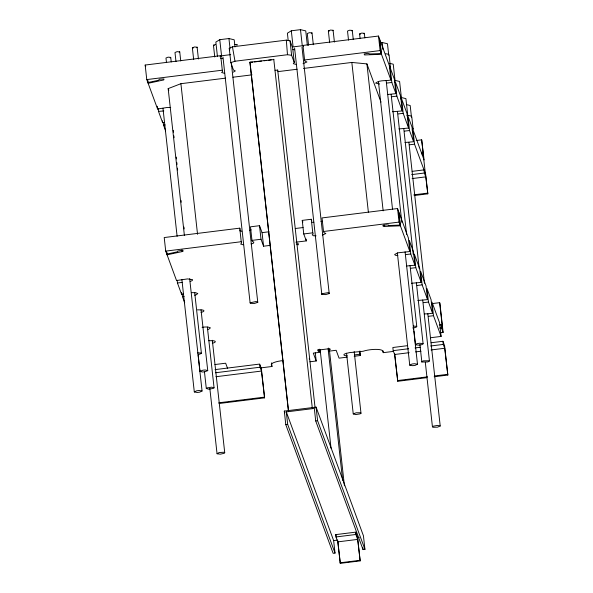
<?xml version="1.0" encoding="UTF-8"?>
<svg xmlns="http://www.w3.org/2000/svg" width="593" height="593" viewBox="0 0 593 593"><rect width="100%" height="100%" fill="white"/><g stroke="black" fill="none" stroke-linecap="round" stroke-linejoin="round"><path stroke-width="0.89" d="M410.045 265.634L416.753 326.387L416.575 326.98L415.018 327.581L412.684 327.959M415.523 344.815L415.7 344.222L417.257 343.629L419.592 343.251L423.083 343.584L422.905 344.177L421.349 344.778L419.014 345.156L415.523 344.815L414.003 331.005M421.845 361.997L422.031 361.411L423.587 360.811L429.406 360.774L429.221 361.367L427.664 361.96L421.845 361.997L419.911 344.511M298.02 244.976L298.642 243.856L296.493 244.116M217.053 453.749L219.084 452.563L223.613 452.251L224.725 452.644L224.376 453.245L220.322 454.171L217.053 453.749L209.833 388.363M233.294 72.153L235.317 70.93L233.449 70.011L230.833 62.621L229.239 48.352L232.456 46.825L286.315 40.131L290.021 40.798L292.66 47.914L294.269 62.45L293.29 63.673L295.914 64.37M409.748 365.192L412.046 364.013L414.44 363.709L417.487 364.198L415.189 365.377L412.802 365.688L409.748 365.192L397.34 252.84M194.304 391.943L196.735 390.772L199.137 390.483L202.065 391.017L199.626 392.188L197.232 392.477L194.304 391.943L181.888 279.592M170.206 57.862L170.732 57.388L168.115 57.15L165.973 58.003L166.477 62.539M179.219 52.362L179.746 51.895L177.129 51.658L174.987 52.503L175.988 61.576M193.674 59.611L192.369 47.811L194.511 46.966L197.128 47.203L198.425 58.996M196.602 47.677L197.128 47.203M214.755 56.987L213.45 45.194L215.593 44.349M236.844 45.201L237.37 44.727L234.754 44.49M311.495 33.393L312.022 32.919L309.405 32.682L307.27 33.527L308.568 45.327M329.649 42.703L328.352 30.91L330.486 30.065L333.103 30.295L334.408 42.096M332.577 30.769L333.103 30.295M351.745 30.91L352.272 30.443L349.655 30.206L347.513 31.051L348.521 40.124M360.084 38.463L359.588 33.927L361.723 33.082L364.347 33.319L364.843 37.856M363.813 33.794L364.347 33.319M432.438 426.819L433.179 426.197L437.53 425.403L440.214 426.004L437.53 427.168L433.179 427.286L432.438 426.819L425.314 362.353M206.305 388.511L207.202 387.889L211.642 387.162L214.066 387.829L213.169 388.452L208.736 389.178L206.305 388.511L204.474 371.944M194.704 292.697L201.42 353.45L198.47 354.592M199.982 371.322L202.932 370.188L205.326 369.973L207.743 370.647L204.8 371.789L202.398 371.996L199.982 371.322L198.151 354.755M353.243 413.914L356.223 412.78L360.44 412.758L360.996 413.254L360.07 413.877L355.622 414.596L353.243 413.914L346.534 353.161M234.998 46.951L234.205 39.798L228.942 38.545L219.766 39.687L215.845 42.081L217.423 56.387M219.973 56.735L221.545 55.779L230.721 54.638M307.337 45.209L305.758 30.903L300.495 29.65L291.311 30.792L287.397 33.186L288.183 40.339M166.774 252.107L167.078 254.82L182.207 251.573L183.37 250.913L181.636 250.357L177.663 251.084L177.581 251.788L166.811 254.093L165.714 251.113L164.217 237.548L239.742 228.157L240.158 229.306M250.105 302.823L255.753 301.578L257.429 301.807L257.77 302.341L254.486 303.438L250.446 303.357L250.105 302.823L222.961 57.047M329.211 293.565L325.579 294.602L321.814 294.38L321.747 293.817L327.684 292.697L329.145 292.994L329.211 293.565L302 47.218M190.183 281.46L192.295 280.548L192.547 279.629L187.558 278.918L176.536 280.533L167.078 254.82M184.401 235.547L168.167 88.609L180.909 83.695L225.607 78.135M230.833 62.621L234.991 61.235L287.486 54.719L291.6 55.282L294.269 62.45M249.609 230.343L251.195 229.862M251.039 243.953L253.315 243.315L253.871 242.07L252.388 241.536L251.973 240.387L250.468 226.822L259.512 225.696L262.069 232.641L263.566 246.206L270.482 245.346M320.932 221.574L322.288 221.219M322.429 235.139L325.868 233.509L323.941 232.641L323.519 231.492L322.021 217.927L397.547 208.536L398.644 211.516L400.142 225.088L388.689 225.54L388.623 225.081L386.132 224.873L382.663 225.77L384.182 226.452L400.408 225.814L409.874 251.528L398.007 252.811L394.664 254.441L395.338 255.242L397.866 255.605M212.331 343.191L213.954 342.776A6.723 1.579 -6.3 0 0 213.206 340.73L208.758 340.693M303.06 63.666L306.922 61.983L305.002 61.116L304.58 59.967L302.971 45.431L378.497 36.04L379.594 39.027L381.203 53.563L369.995 53.956L367.704 53.333L364.146 53.941L364.502 54.949L381.469 54.289L390.928 79.996C385.91 81.248 379.846 79.64 375.591 83.116L379.653 83.991M221.107 56.809L220.685 55.66L145.166 65.052L146.767 79.588L147.865 82.568L158.635 80.263L159.287 79.232L163.92 78.943L163.838 79.907L148.131 83.294L147.835 80.574M380.372 42.74L382.211 42.518L387.474 43.763L388.734 55.223M288.443 411.068L249.92 62.228L273.87 59.545M249.92 62.228L252.67 62.183M254.441 61.961L257.095 61.628M258.859 61.413L261.513 61.079M264.144 60.753L266.798 60.427M268.562 60.204L271.216 59.871M146.767 79.588L222.293 70.196L222.716 71.345L221.634 72.516L224.369 73.265M304.58 59.967L380.106 50.575L381.203 53.563M275.033 70.241L277.791 70.196M232.908 77.223L252.062 74.844M277.947 71.627L297.1 69.248M303.49 68.454L351.834 62.443L366.919 63.896L380.973 102.085M148.131 83.294L157.59 109.008L167.278 107.452L170.695 107.481M386.829 83.079L391.832 82.457L395.954 93.664L387.792 94.457M158.198 108.675L158.501 111.388L162.623 122.669L164.291 122.462M163.223 122.403L163.527 125.13L165.195 124.923M391.854 96.741L396.858 96.125L402.284 110.935L392.536 111.743M398.185 113.938L403.188 113.315L408.607 128.051L398.867 128.933M404.508 131.127L409.511 130.512L413.632 141.712L404.952 142.505M416.212 140.519L421.675 139.837L424.077 159.925L412.936 129.637L414.537 144.173L425.678 174.438L427.82 193.837L414.166 195.534M409.533 144.796L414.537 144.173M412.165 171.355L424.002 169.88L424.351 173.03L425.767 176.877L427.82 193.837M411.601 174.616L424.351 173.03M412.105 178.575L425.767 176.877M413.899 194.83L427.56 193.133M295.937 242.181L306.299 240.899L303.742 233.953L302.245 220.388L311.288 219.262L311.71 220.411M262.069 232.641L268.977 231.781M295.299 228.513L303.075 227.549M165.714 251.113L241.24 241.722L241.662 242.871L240.684 244.101L243.308 244.79M251.973 240.387L261.016 239.261L263.566 246.206M303.742 233.953L312.785 232.827L313.208 233.976L312.237 234.813L313.378 235.747L316.054 235.829M323.519 231.492L399.045 222.101L400.142 225.088M177.144 280.281L177.44 282.994L182.444 282.372M405.775 254.605L410.779 253.989L414.9 265.19L406.739 265.99M177.44 282.994L181.569 294.202L183.23 293.995M182.17 293.95L182.474 296.663L184.141 296.456M410.801 268.273L415.804 267.651L421.23 282.394L411.49 283.276M417.131 285.478L422.134 284.855L427.56 299.598L417.82 300.481M423.461 302.682L428.465 302.059L432.579 313.237L427.575 313.86A6.723 1.579 -6.3 0 0 424.484 313.949M432.371 303.572L439.658 302.667L439.917 303.371L443.127 332.414L440.399 332.747M428.48 316.321L433.483 315.698L441.11 336.424L430.377 337.758M439.28 324.927L441.103 324.705L442.519 328.552L439.658 302.667M439.628 328.085L441.451 327.855L443.127 332.414M328.529 348.061L328.73 349.87L330.219 349.685L329.834 348.64L317.907 350.122L318.293 351.167L319.783 350.982L320.257 352.257L313.297 353.124L316.195 361.004L309.961 361.774M214.925 364.539L225.659 363.205L227.571 368.401M328.73 349.87L329.197 351.145L336.157 350.278L339.055 358.157L347.068 357.164M215.066 369.617L259.69 364.072L260.031 367.215L261.446 371.062L264.589 397.851L219.054 403.507M407.421 345.689L392.848 347.505L393.196 350.648L394.612 354.495L397.755 381.284L426.893 377.659M431.096 342.747L442.934 341.279L444.609 345.83L447.834 375.058L434.18 376.755M354.948 354.851L359.951 354.229L360.418 355.503L354.184 356.274M215.415 372.767L260.031 367.215M393.196 350.648L408.673 348.728M415.048 347.935L420.519 347.253M430.533 346.008L443.282 344.422L444.698 348.269L447.834 375.058M260.964 367.868L271.972 366.496L271.572 362.879M347.305 355.837A6.723 1.579 -6.3 0 1 345.237 353.702L349.299 352.65L363.116 351.264A11.534 2.713 -6.3 0 1 375.161 349.381A11.534 2.713 -6.3 0 1 382.641 350.93L383.278 352.665L393.367 351.404M215.919 376.725L261.446 371.062M394.612 354.495L409.185 352.687M415.56 351.894L421.023 351.212M431.037 349.966L444.698 348.269M218.795 402.803L264.33 397.14M397.488 380.573L427.546 376.837M434.825 375.932L447.574 374.346M284.292 411.082L316.091 407.124L363.442 535.82L364.94 549.385L363.049 549.615L315.706 420.926L314.32 408.429L286.3 411.913L287.679 424.41L335.03 553.099L333.14 553.336L285.789 424.647L284.292 411.082L284.936 412.817M285.789 424.647L287.679 424.41M315.706 420.926L317.589 420.696L364.94 549.385M335.712 534.627L355.585 532.158L357.594 537.621L360.166 560.882L340.293 563.35L337.78 541.876L335.964 536.954L335.712 534.627L336.572 536.969M335.964 536.954L355.844 534.486L357.653 539.4L360.166 560.882M286.3 411.913L333.644 540.601L337.721 540.097M357.594 537.621L359.225 537.421M337.78 541.876L357.653 539.4M340.085 562.801L359.966 560.333M197.402 352.917L200.842 352.954L201.42 353.45M158.501 111.388L163.816 110.95M413.262 326.054L416.753 326.387M191.391 292.645L195.527 292.683L197.803 293.542L196.276 294.728A6.723 1.579 -6.3 0 1 194.689 295.247M197.41 309.85L201.857 309.887A6.723 1.579 -6.3 0 1 201.02 312.452M312.126 222.256L313.808 222.286M389.734 63.355L393.241 64.192L395.02 80.285M401.52 97.578L405.909 98.616L407.688 114.708M406.679 104.664L410.186 105.502L411.475 117.132M292.912 49.501L294.313 49.834M220.64 58.225L222.76 58.729M239.72 230.721L241.811 231.226M359.588 33.927L360.455 34.224M328.352 30.91L329.211 31.199M213.45 45.194L214.318 45.483M192.369 47.811L193.236 48.107M302.971 45.431L303.394 46.58M302.245 220.388L302.882 222.123M271.972 366.496L271.335 364.769A11.534 2.713 -6.3 0 1 282.891 360.603M168.167 88.609L168.812 90.344M259.964 364.828L261.365 368.624L264.589 397.851M145.166 65.052L145.715 66.542M163.527 125.13L165.632 130.86M182.474 296.663L184.705 302.734M229.239 48.352L229.817 49.938M232.456 46.825L234.991 61.235M421.675 139.837L423.469 156.063L422.053 152.216L422.401 155.373M423.743 159.013L425.344 173.549M441.103 324.705L441.451 327.855M442.934 341.279L443.282 344.422M441.11 336.424L439.606 322.859L431.986 302.134L433.483 315.698M413.121 128.918L411.801 116.954A9.629 2.268 -6.3 0 0 406.976 115.42M413.632 141.712L412.031 127.176L407.902 115.976L409.511 130.512M432.579 313.237L431.081 299.673L426.967 288.494L428.465 302.059M408.607 128.051L406.998 113.515L401.58 98.779L403.188 113.315M427.56 299.598L426.063 286.034L420.637 271.29L422.134 284.855M408.888 142.35L424.455 283.261M427.805 313.653L440.214 426.004M401.372 97.563L399.6 81.471L394.338 80.218L394.538 82.004M402.284 110.935L400.675 96.318L395.257 81.589L396.858 96.125M421.23 282.394L419.733 268.829L414.307 254.086L415.804 267.651M400.646 97.371L400.846 99.157M403.789 128.807L419.244 268.725M422.698 300.021L429.406 360.774M395.954 93.664L394.352 79.128L390.224 67.921L391.832 82.457M414.9 265.19L413.403 251.625L409.281 240.417L410.779 253.989M397.458 111.617L413.217 254.293M416.368 282.831L423.083 343.584M390.424 67.172L389.104 55.208A9.629 2.268 -6.3 0 0 385.68 53.763M390.928 79.996L389.319 65.467L379.861 39.753L381.469 54.289M409.874 251.528L408.377 237.963L398.911 212.25L400.408 225.814M391.135 94.42L406.59 234.339M382.211 42.518L382.989 49.567M413.595 327.321L413.795 329.167M386.162 80.544L401.824 222.375M405.078 251.84L417.487 364.198M378.497 36.04L380.106 50.575M397.547 208.536L399.045 222.101M378.423 81.537L392.559 209.551M366.919 63.896L383.152 210.841M394.723 353.888L397.755 381.284M352.272 30.443L353.272 39.516M351.834 62.443L368.372 212.138M383.078 350.856L383.278 352.665M359.921 350.982L360.418 355.503M359.647 351.516L359.951 354.229M354.184 351.582L360.996 413.254M312.022 32.919L313.326 44.712M362.857 547.828L363.049 549.615M300.495 29.65L302.274 45.743L293.09 46.884L291.311 30.792M355.585 532.158L355.844 534.486M329.471 350.493L344.414 485.793M328.996 349.336L329.197 351.145M328.099 348.699L342.635 480.315M294.602 48.033L321.814 294.38M311.288 219.262L312.785 232.827M320.153 349.692L331.027 448.167M319.953 349.544L320.257 352.257M319.583 349.173L319.783 350.982M306.099 239.09L306.299 240.899M318.093 349.359L318.293 351.167M337.817 540.986L340.293 563.35M315.298 352.865L316.195 361.004M333.644 540.601L335.03 553.099M316.091 407.124L317.589 420.696M277.687 69.907L315.098 407.984M273.766 59.263L312.296 408.103M250.024 62.51L288.45 410.43M259.512 225.696L261.016 239.261M228.942 38.545L230.032 48.381M231.433 63.925L257.77 302.341M219.766 39.687L221.545 55.779M220.685 55.66L222.293 70.196M239.742 228.157L241.24 241.722M212.316 340.286L224.725 452.644M179.746 51.895L180.746 60.968M180.909 83.695L197.543 234.309M207.357 327.077L214.066 387.829M201.034 309.894L207.743 370.647M170.732 57.388L171.236 61.924M173.275 130.386L173.482 132.224M173.89 135.908L174.09 137.754M176.225 157.093L176.432 158.931M176.84 162.615L177.04 164.461M177.448 168.145L177.648 169.983M181.006 200.375L181.213 202.22M183.956 227.082L184.164 228.928M189.656 278.658L202.065 391.017M162.971 108.289L177.114 236.303M181.369 292.393L181.569 294.202M157.293 106.28L157.59 109.008M147.664 80.752L147.865 82.568M166.611 252.284L166.811 254.093M290.021 40.798L291.6 55.282M162.43 120.861L162.623 122.669M182.029 249.764L182.207 251.573M383.997 224.643L384.182 226.452M286.315 40.131L287.486 54.719M412.268 128.014A9.629 2.268 -6.3 0 1 412.068 130.008M389.579 66.268A9.629 2.268 -6.3 0 1 389.379 68.262M207.35 329.656A6.723 1.579 -6.3 0 0 208.936 329.137L210.396 327.87L208.187 327.091A6.723 1.579 -6.3 0 0 202.109 327.336M309.175 358.869A6.723 1.579 -6.3 0 1 309.45 359.61"/></g></svg>
